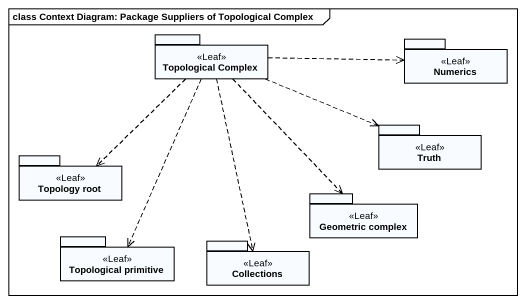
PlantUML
@startuml
mainframe class Context Diagram: Package Suppliers of Topological Complex
package "Topological Complex" as Topological_Complex <<Leaf>> {
}
package Numerics <<Leaf>> {
}
package Truth <<Leaf>> {
}
package "Topology root" as Topology_root <<Leaf>> {
}
package "Geometric complex" as Geometric_complex <<Leaf>> {
}
package "Topological primitive" as Topological_primitive <<Leaf>> {
}
package "Collections" as Collections_ <<Leaf>> {
}
Topological_Complex .right.> Numerics
Topological_Complex .right.> Truth
Topological_Complex ..> Topology_root
Topological_Complex ..> Geometric_complex
Topological_Complex ..> Topological_primitive
Topological_Complex ..> Collections_
@enduml
